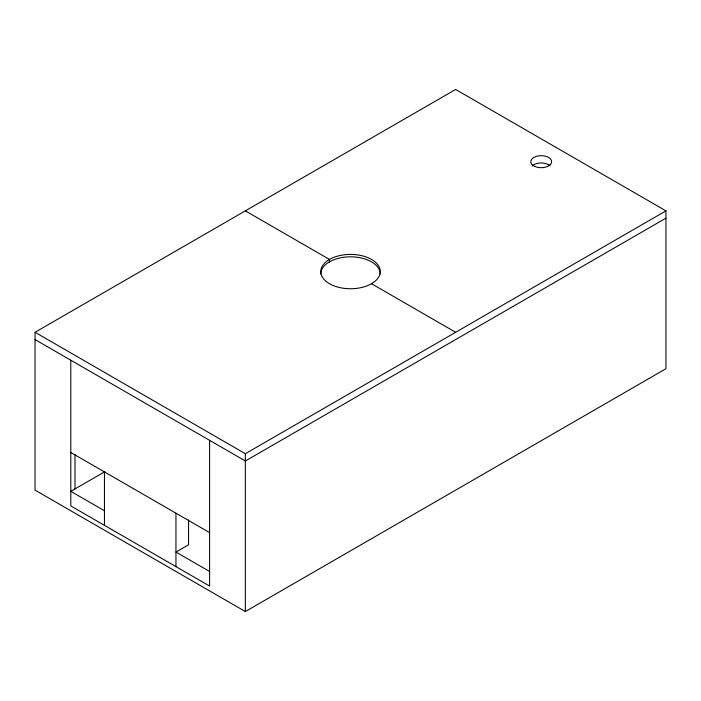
<?xml version="1.0" encoding="UTF-8"?>
<svg xmlns="http://www.w3.org/2000/svg" width="701" height="701" viewBox="0 0 701 701"><rect width="100%" height="100%" fill="white"/><g stroke="black" fill="none" stroke-linecap="round" stroke-linejoin="round"><path stroke-width="1.05" d="M35.05 332.283L455.65 89.456L665.95 210.87L665.95 368.717L245.35 611.544L35.05 490.13L35.05 332.283L245.35 453.705L665.95 210.87M104.913 471.65L70.801 491.34L104.449 510.766M665.95 218.16L245.35 460.986L35.05 339.573M245.35 210.87L329.47 259.44L329.47 262.56M371.53 283.721L455.65 332.283M70.801 452.487L209.599 532.62M209.599 571.481L175.951 552.055L188.569 544.765L188.569 519.94M548.401 164.621L548.857 164.884M245.35 453.705L245.35 611.544M209.599 440.351L209.599 586.045L70.801 505.912L70.801 360.209M175.951 513.193L175.951 566.618M104.449 471.913L104.449 525.338M75.007 454.379L75.007 488.912M320.76 274.003A29.74 17.175 0 0 1 350.5 256.838A29.74 17.175 0 0 1 380.24 274.003M532.138 166.032A10.41 6.011 0 0 1 541.076 162.956A10.41 6.011 0 0 1 550.162 165.892M534.521 166.286L533.952 165.988A10.41 6.011 0 0 1 538.149 155.937A10.41 6.011 0 0 1 551.424 162.877A10.41 6.011 0 0 1 534.521 166.286M335.63 286.446A29.74 17.175 0 0 0 380.24 271.576A29.74 17.175 0 0 0 335.63 256.706A29.74 17.175 0 0 0 335.63 286.446"/></g></svg>
